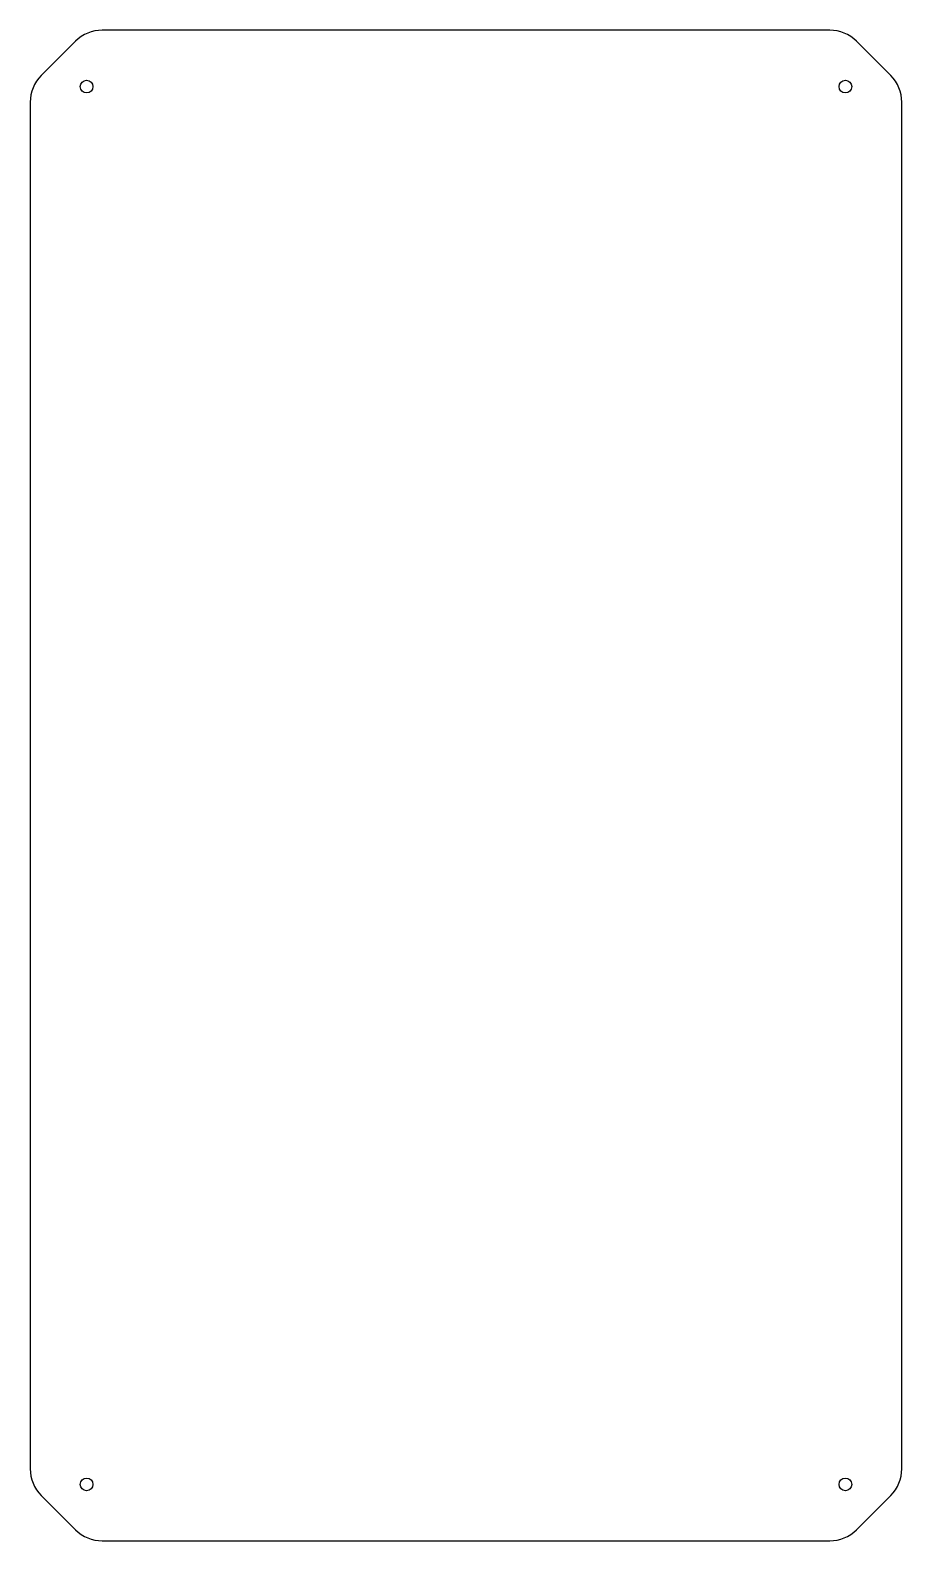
# Model space of a CAD drawing. Header units: millimetres. Extents: x -1 to 231, y -1 to 401.
import ezdxf

# ---------------------------------------------------------------- set-up
doc = ezdxf.new("R2010")
doc.units = ezdxf.units.MM
doc.layers.get('0').update_dxf_attribs({"linetype": 'CONTINUOUS'})

msp = doc.modelspace()

# ---------------------------------------------------------------- linework, layer by layer
msp.add_lwpolyline([(18.14, 401, 0.198912), (11.07, 398.07), (1.93, 388.93, 0.198912), (-1, 381.86), (-1, 18.14, 0.198912), (1.93, 11.07), (11.07, 1.93, 0.198912), (18.14, -1), (211.86, -1, 0.198912), (218.93, 1.93), (228.07, 11.07, 0.198912), (231, 18.14), (231, 381.86, 0.198912), (228.07, 388.93), (218.93, 398.07, 0.198912), (211.86, 401)], format="xyb", close=True)
for centre in [(14, 386), (216, 386), (14, 14), (216, 14)]:
    msp.add_circle(centre, 1.7)

doc.saveas('drawing.dxf')
